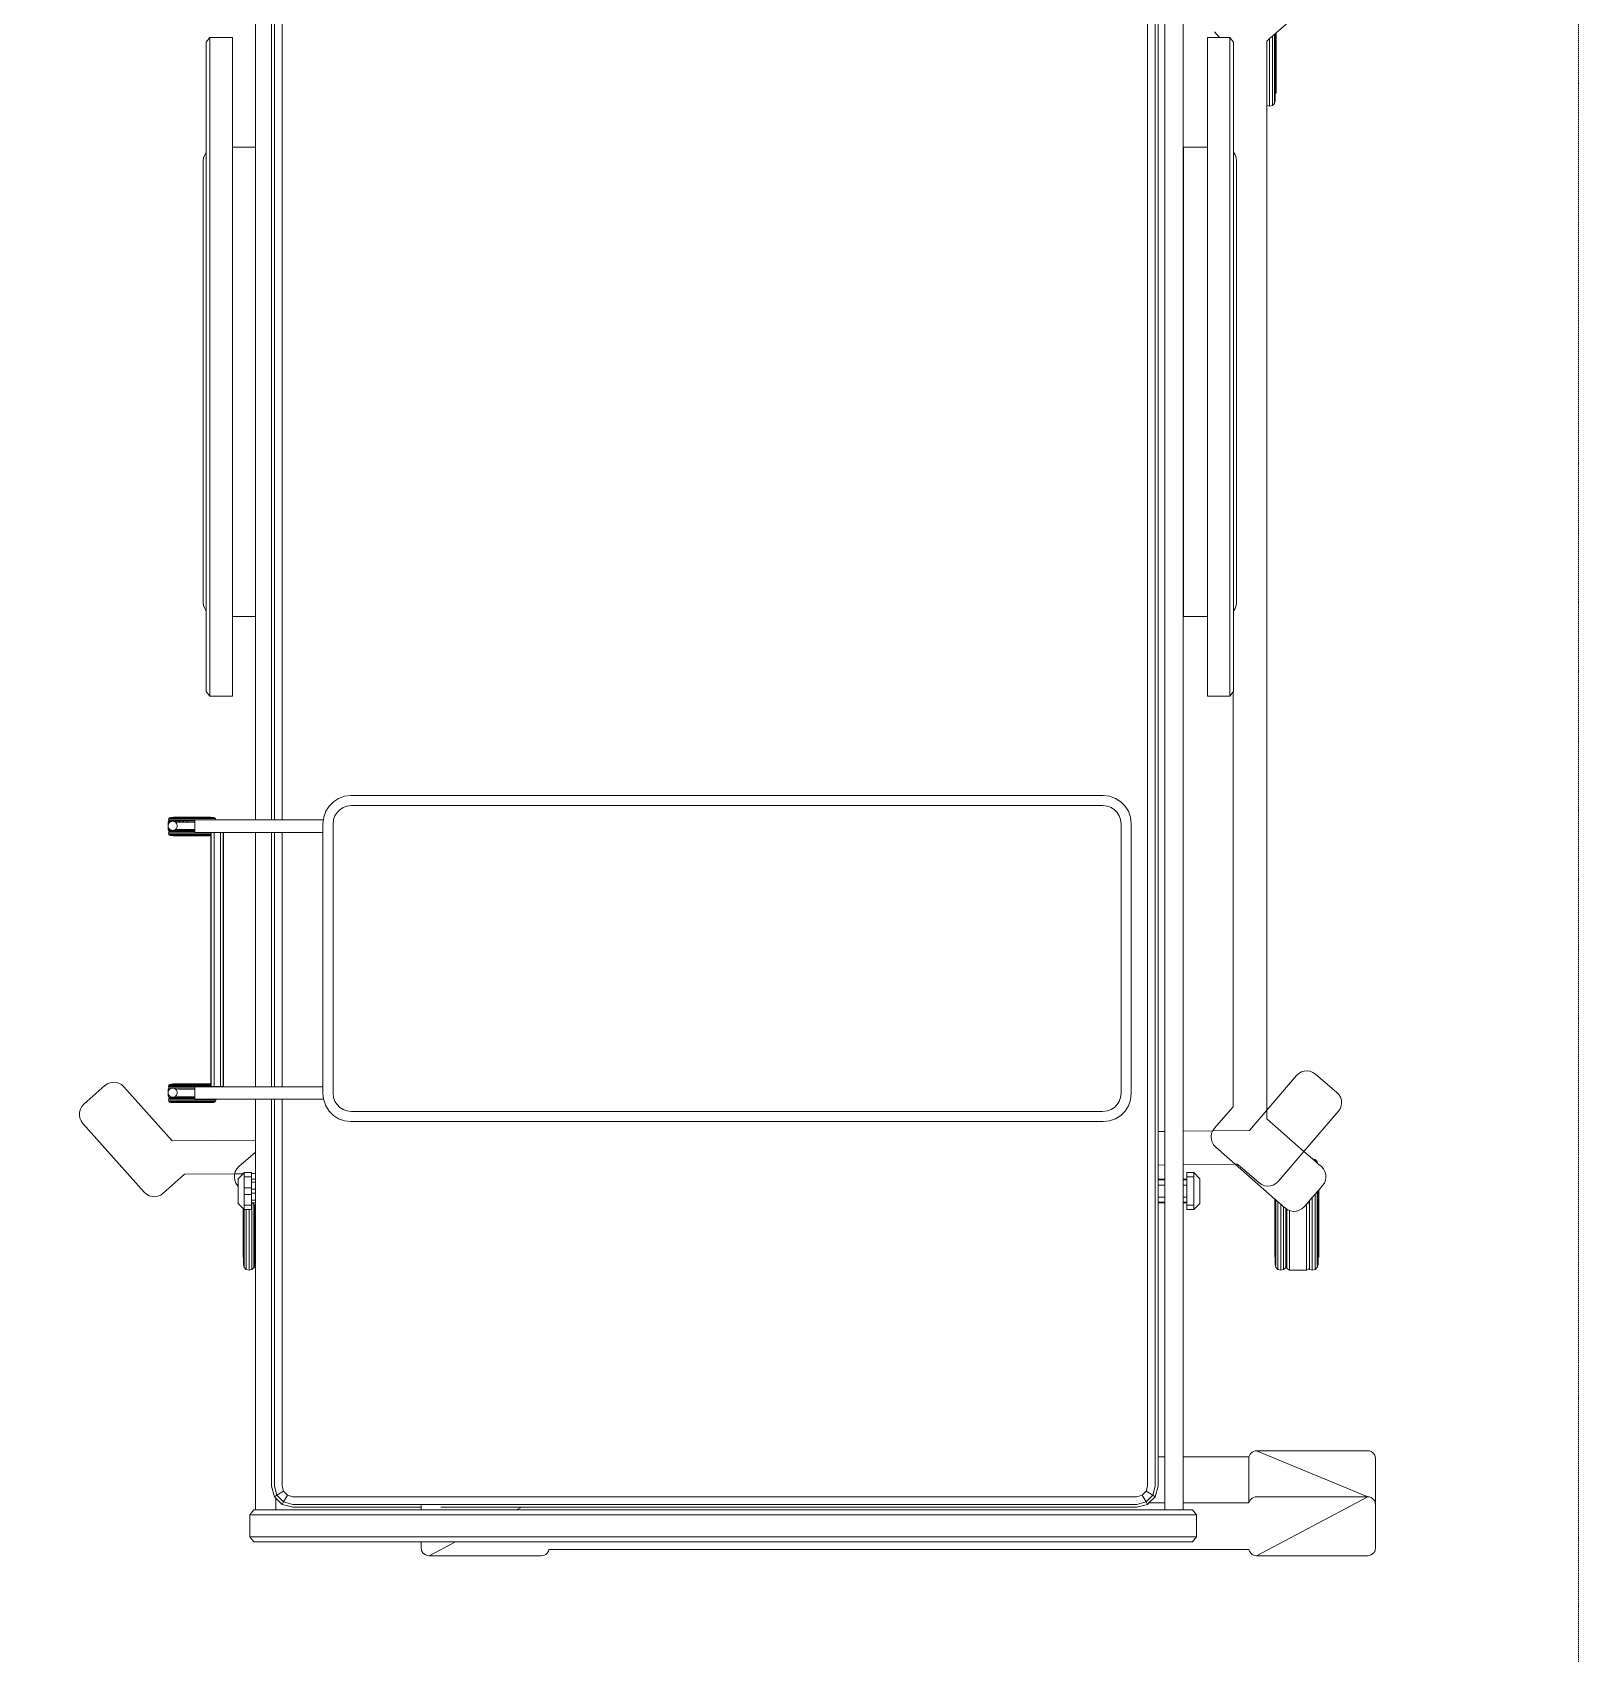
# Model space of a CAD drawing. Header units: millimetres. Extents: x -280308 to 6402717, y -14 to 2073074.
# Drawn here: x -6293 to -4536, y 421997 to 423838 of the extents above; entities that cross this region are included whole.
import ezdxf

# ---------------------------------------------------------------- set-up
doc = ezdxf.new("R2010")
doc.units = ezdxf.units.MM
doc.linetypes.add('DASHED2', pattern=[0.375, 0.25, -0.125])
doc.layers.get('0').update_dxf_attribs({"lineweight": 0})
doc.layers.add('A-FURN-EQPM', color=177, linetype='Continuous', lineweight=0)

# ---------------------------------------------------------------- blocks, each defined once
blk = doc.blocks.new('A$C7a9db0a0')
at = {"color": 0, "linetype": 'DASHED2', "lineweight": -2, "ltscale": 6}
blk.add_lwpolyline([(41479, -5511), (39563.4, -5511), (39563.4, -1811), (41479, -1811)], close=True, dxfattribs=at)
blk = doc.blocks.new('A$C872eac23')
at = {"color": 0, "linetype": 'ByBlock', "lineweight": -2}
for p, q in [((-0.4909, -2.1111), (-0.4909, -0.0817)), ((-0.4821, -2.1111), (-0.4821, -0.0817)), ((0.5013, -0.0817), (0.5013, -1.3546)), ((0.5101, -0.0817), (0.5101, -1.3546)), ((0.5133, -0.0817), (0.5133, -1.3546)), ((-0.6281, -0.4607), (-0.6796, -0.4157)), ((-0.5224, -0.4326), (-0.5224, -1.7081)), ((-0.5019, -0.4326), (-0.5019, -1.7083)), ((-0.4941, -0.4326), (-0.4941, -1.7084)), ((0.5317, -0.4326), (0.5317, -0.5902)), ((-0.5581, -0.4593), (-0.5637, -0.4657)), ((-0.6272, -0.4615), (-0.6281, -0.4607)), ((-0.6281, -0.4607), (-0.6281, -0.5289)), ((-0.6264, -0.4622), (-0.6272, -0.4615)), ((-0.6272, -0.5292), (-0.6272, -0.4615)), ((-0.624, -0.4643), (-0.6264, -0.4622)), ((-0.6264, -0.4622), (-0.6264, -0.5406)), ((-0.6208, -0.4671), (-0.624, -0.4643)), ((-0.624, -0.4643), (-0.624, -0.543)), ((-0.6176, -0.4699), (-0.6208, -0.4671)), ((-0.6208, -0.4671), (-0.6208, -0.5438)), ((-0.6176, -0.4699), (-0.6176, -0.543)), ((-0.5757, -0.4657), (-0.5798, -0.471)), ((-0.5798, -0.5962), (-0.5798, -0.471)), ((-0.5637, -0.4657), (-0.5757, -0.4657)), ((-0.5757, -1.2141), (-0.5757, -0.4657)), ((-0.5502, -0.4657), (-0.5637, -0.4657)), ((-0.5502, -0.5902), (-0.5502, -0.4657)), ((0.5834, -0.4657), (0.5579, -0.4657)), ((0.5579, -0.5902), (0.5579, -0.4657)), ((0.5875, -0.471), (0.5834, -0.4657)), ((0.5834, -1.2141), (0.5834, -0.4657)), ((0.5875, -0.471), (0.5875, -0.5962)), ((-0.6281, -0.5289), (-0.6272, -0.5292)), ((-0.6272, -0.5374), (-0.6272, -0.5292)), ((-0.6272, -0.5374), (-0.6264, -0.5406)), ((-0.6264, -0.5406), (-0.624, -0.543)), ((-0.624, -0.543), (-0.6208, -0.5438)), ((-0.6208, -0.5438), (-0.6176, -0.543)), ((-0.6176, -0.543), (-0.6176, -1.6843)), ((-0.5828, -0.6024), (-0.5832, -0.6061)), ((-0.5832, -0.6061), (-0.5832, -1.1074)), ((-0.5816, -0.5991), (-0.5828, -0.6024)), ((-0.5798, -0.5962), (-0.5816, -0.5991)), ((-0.5798, -1.1173), (-0.5798, -0.5962)), ((-0.5231, -0.5902), (-0.5502, -0.5902)), ((-0.5502, -1.1233), (-0.5502, -0.5902)), ((-0.5231, -1.1233), (-0.5231, -0.5902)), ((0.5317, -0.5902), (0.5579, -0.5902)), ((0.5317, -1.1233), (0.5317, -0.5902)), ((0.5579, -0.5902), (0.5579, -1.1233)), ((0.5875, -0.5962), (0.5893, -0.5991)), ((0.5875, -0.5962), (0.5875, -1.1173)), ((0.5893, -0.5991), (0.5905, -0.6024)), ((0.5905, -0.6024), (0.5909, -0.6061)), ((0.5909, -0.6061), (0.5909, -1.1074)), ((-0.5832, -1.1074), (-0.5828, -1.1111)), ((-0.5828, -1.1111), (-0.5816, -1.1144)), ((-0.5816, -1.1144), (-0.5798, -1.1173)), ((-0.5798, -1.1173), (-0.5798, -1.2088)), ((0.5893, -1.1144), (0.5875, -1.1173)), ((0.5875, -1.1173), (0.5875, -1.2088)), ((0.5905, -1.1111), (0.5893, -1.1144)), ((0.5909, -1.1074), (0.5905, -1.1111)), ((-0.5502, -1.1233), (-0.5231, -1.1233)), ((-0.5502, -1.2141), (-0.5502, -1.1233)), ((0.5579, -1.1233), (0.5317, -1.1233)), ((0.5317, -1.3546), (0.5317, -1.1233)), ((0.5579, -1.2141), (0.5579, -1.1233)), ((-0.5795, -1.2092), (-0.5798, -1.2088)), ((-0.5795, -1.2092), (-0.5795, -1.6803)), ((-0.5757, -1.2141), (-0.5795, -1.2092)), ((-0.5757, -1.2141), (-0.5502, -1.2141)), ((0.5579, -1.2141), (0.5834, -1.2141)), ((0.5875, -1.2088), (0.5834, -1.2141)), ((-0.4603, -1.3447), (-0.4566, -1.3388)), ((-0.4566, -1.3388), (-0.4516, -1.3338)), ((-0.4516, -1.3338), (-0.4457, -1.3301)), ((-0.4444, -1.3429), (-0.4475, -1.346)), ((-0.4457, -1.3301), (-0.439, -1.3277)), ((-0.4406, -1.3405), (-0.4444, -1.3429)), ((-0.4364, -1.3389), (-0.4406, -1.3405)), ((-0.439, -1.3277), (-0.4317, -1.3268)), ((-0.431, -1.3383), (-0.4364, -1.3389)), ((-0.4317, -1.3268), (0.4231, -1.3268)), ((0.4225, -1.3383), (-0.431, -1.3383)), ((0.4278, -1.3389), (0.4225, -1.3383)), ((0.4231, -1.3268), (0.4304, -1.3277)), ((0.432, -1.3405), (0.4278, -1.3389)), ((0.4304, -1.3277), (0.4371, -1.3301)), ((0.4358, -1.3429), (0.432, -1.3405)), ((0.4389, -1.346), (0.4358, -1.3429)), ((0.4371, -1.3301), (0.443, -1.3338)), ((0.443, -1.3338), (0.448, -1.3388)), ((0.448, -1.3388), (0.4517, -1.3447)), ((-0.4636, -1.3587), (-0.4627, -1.3514)), ((-0.4636, -1.6652), (-0.4636, -1.3587)), ((-0.4627, -1.3514), (-0.4603, -1.3447)), ((-0.4514, -1.354), (-0.4521, -1.3593)), ((-0.4521, -1.3593), (-0.4521, -1.6646)), ((-0.4499, -1.3498), (-0.4514, -1.354)), ((-0.4475, -1.346), (-0.4499, -1.3498)), ((0.4413, -1.3498), (0.4389, -1.346)), ((0.4429, -1.354), (0.4413, -1.3498)), ((0.4435, -1.3593), (0.4429, -1.354)), ((0.4435, -1.6646), (0.4435, -1.3593)), ((0.4517, -1.3447), (0.4541, -1.3514)), ((0.4545, -1.3546), (0.4541, -1.3514)), ((0.4545, -1.3546), (0.455, -1.3587)), ((0.5013, -1.3546), (0.4545, -1.3546)), ((0.455, -1.3587), (0.455, -1.3687)), ((0.5101, -1.3546), (0.5013, -1.3546)), ((0.5133, -1.3546), (0.5101, -1.3546)), ((0.5317, -1.3546), (0.5133, -1.3546)), ((0.5767, -1.3546), (0.5317, -1.3546)), ((0.577, -1.353), (0.5766, -1.3544)), ((0.5766, -1.3544), (0.5767, -1.3546)), ((0.5821, -1.3544), (0.5766, -1.3544)), ((0.582, -1.3546), (0.5767, -1.3546)), ((0.578, -1.352), (0.577, -1.353)), ((0.577, -1.353), (0.6302, -1.353)), ((0.5781, -1.352), (0.578, -1.352)), ((0.5793, -1.3517), (0.5781, -1.352)), ((0.5781, -1.352), (0.629, -1.352)), ((0.5828, -1.3517), (0.5793, -1.3517)), ((0.582, -1.3546), (0.5821, -1.3544)), ((0.5822, -1.3546), (0.582, -1.3546)), ((0.5821, -1.3544), (0.5822, -1.3544)), ((0.5822, -1.3544), (0.6306, -1.3543)), ((0.5822, -1.3544), (0.5822, -1.3546)), ((0.5822, -1.3546), (0.6005, -1.3546)), ((0.583, -1.3513), (0.5828, -1.3517)), ((0.5828, -1.3517), (0.6247, -1.3516)), ((0.6245, -1.3512), (0.583, -1.3513)), ((0.6005, -1.3546), (0.6005, -1.3557)), ((0.6005, -1.3557), (0.6005, -1.356)), ((0.6005, -1.3557), (0.6302, -1.3557)), ((0.6005, -1.356), (0.6005, -1.3572)), ((0.6005, -1.3572), (0.6005, -1.3654)), ((0.6189, -1.3572), (0.6005, -1.3572)), ((0.6085, -1.3559), (0.6099, -1.3559)), ((0.6129, -1.3559), (0.6149, -1.3559)), ((0.617, -1.3559), (0.6191, -1.3559)), ((0.6189, -1.3572), (0.6227, -1.3571)), ((0.6271, -1.3559), (0.6205, -1.3559)), ((0.6205, -1.3613), (0.6206, -1.3603)), ((0.6206, -1.3623), (0.6205, -1.3613)), ((0.6206, -1.3603), (0.6209, -1.3593)), ((0.6209, -1.3633), (0.6206, -1.3623)), ((0.6209, -1.3593), (0.6214, -1.3584)), ((0.6214, -1.3584), (0.622, -1.3576)), ((0.622, -1.3576), (0.6227, -1.3571)), ((0.6227, -1.3571), (0.6228, -1.357)), ((0.6228, -1.357), (0.6237, -1.3565)), ((0.6237, -1.3565), (0.6247, -1.3562)), ((0.6247, -1.3516), (0.6245, -1.3512)), ((0.6247, -1.3516), (0.6277, -1.3516)), ((0.6247, -1.3562), (0.6257, -1.3561)), ((0.6257, -1.3561), (0.6267, -1.3562)), ((0.6257, -1.3561), (0.6257, -1.3561)), ((0.6267, -1.3562), (0.6277, -1.3565)), ((0.6287, -1.3559), (0.6275, -1.3559)), ((0.6277, -1.3516), (0.6278, -1.3516)), ((0.6277, -1.3516), (0.6277, -1.3516)), ((0.6277, -1.3565), (0.6286, -1.357)), ((0.6278, -1.3516), (0.629, -1.352)), ((0.6288, -1.3572), (0.6286, -1.357)), ((0.6288, -1.3572), (0.6289, -1.3572)), ((0.6288, -1.3572), (0.6293, -1.3576)), ((0.6289, -1.3572), (0.6293, -1.3576)), ((0.6289, -1.3572), (0.631, -1.3572)), ((0.629, -1.352), (0.6292, -1.352)), ((0.6291, -1.3559), (0.6297, -1.3559)), ((0.6292, -1.352), (0.6302, -1.353)), ((0.6293, -1.3576), (0.63, -1.3584)), ((0.63, -1.3559), (0.6298, -1.3559)), ((0.6302, -1.3557), (0.63, -1.3559)), ((0.6301, -1.3559), (0.63, -1.3559)), ((0.6305, -1.3593), (0.63, -1.3584)), ((0.631, -1.3572), (0.6301, -1.3559)), ((0.6302, -1.353), (0.6306, -1.3543)), ((0.6306, -1.3543), (0.6302, -1.3557)), ((0.6308, -1.3603), (0.6305, -1.3593)), ((0.6308, -1.3623), (0.6305, -1.3633)), ((0.6309, -1.3613), (0.6308, -1.3603)), ((0.6308, -1.3623), (0.6309, -1.3613)), ((0.631, -1.3572), (0.631, -1.3654)), ((0.455, -1.6575), (0.455, -1.3687)), ((0.455, -1.3687), (0.5013, -1.3687)), ((0.5013, -1.6575), (0.5013, -1.3687)), ((0.5013, -1.3687), (0.5101, -1.3687)), ((0.5101, -1.6575), (0.5101, -1.3687)), ((0.5101, -1.3687), (0.5133, -1.3687)), ((0.5133, -1.6575), (0.5133, -1.3687)), ((0.5133, -1.3687), (0.5317, -1.3687)), ((0.5317, -1.6575), (0.5317, -1.3687)), ((0.5317, -1.3687), (0.5679, -1.3687)), ((0.5679, -1.3687), (0.5679, -1.6573)), ((0.5679, -1.3687), (0.5683, -1.3687)), ((0.5683, -1.3687), (0.5683, -1.6573)), ((0.5714, -1.3687), (0.5683, -1.3687)), ((0.5714, -1.3687), (0.5714, -1.6573)), ((0.5714, -1.3687), (0.5786, -1.3687)), ((0.5786, -1.3687), (0.5786, -1.6573)), ((0.5786, -1.3687), (0.5818, -1.3687)), ((0.5818, -1.3687), (0.5818, -1.6573)), ((0.5818, -1.3687), (0.5822, -1.3687)), ((0.5822, -1.3697), (0.5822, -1.3687)), ((0.5822, -1.3687), (0.6005, -1.3687)), ((0.5822, -1.3697), (0.6306, -1.3696)), ((0.5822, -1.3711), (0.5822, -1.3697)), ((0.5822, -1.3711), (0.6302, -1.371)), ((0.5822, -1.3721), (0.5822, -1.3711)), ((0.5822, -1.3721), (0.6291, -1.372)), ((0.5822, -1.3724), (0.5822, -1.3721)), ((0.5822, -1.6547), (0.5822, -1.3724)), ((0.5822, -1.3724), (0.583, -1.3724)), ((0.583, -1.3724), (0.583, -1.3725)), ((0.6246, -1.3724), (0.583, -1.3724)), ((0.583, -1.3725), (0.6245, -1.3725)), ((0.6005, -1.3654), (0.6005, -1.3667)), ((0.6189, -1.3654), (0.6005, -1.3654)), ((0.6005, -1.3667), (0.6005, -1.3669)), ((0.6005, -1.3667), (0.6253, -1.3667)), ((0.6005, -1.3669), (0.6005, -1.3673)), ((0.6005, -1.3669), (0.6253, -1.3669)), ((0.6005, -1.3673), (0.629, -1.3672)), ((0.6005, -1.3673), (0.6005, -1.3683)), ((0.6005, -1.3683), (0.6302, -1.3682)), ((0.6005, -1.3683), (0.6005, -1.3687)), ((0.6228, -1.3655), (0.6189, -1.3654)), ((0.6214, -1.3642), (0.6209, -1.3633)), ((0.6221, -1.3649), (0.6214, -1.3642)), ((0.6228, -1.3655), (0.6221, -1.3649)), ((0.6228, -1.3656), (0.6228, -1.3655)), ((0.6237, -1.3661), (0.6228, -1.3656)), ((0.6247, -1.3663), (0.6237, -1.3661)), ((0.6246, -1.3724), (0.6245, -1.3725)), ((0.6246, -1.3724), (0.6277, -1.3724)), ((0.6257, -1.3664), (0.6247, -1.3663)), ((0.6253, -1.3667), (0.6253, -1.3669)), ((0.6253, -1.3667), (0.6301, -1.3667)), ((0.6253, -1.3669), (0.6278, -1.3669)), ((0.6257, -1.3664), (0.6267, -1.3663)), ((0.6277, -1.3661), (0.6267, -1.3663)), ((0.6286, -1.3656), (0.6277, -1.3661)), ((0.6278, -1.3723), (0.6277, -1.3724)), ((0.6278, -1.3669), (0.629, -1.3672)), ((0.6279, -1.3724), (0.6278, -1.3723)), ((0.6291, -1.372), (0.6279, -1.3724)), ((0.6286, -1.3656), (0.6289, -1.3654)), ((0.6288, -1.3654), (0.6286, -1.3656)), ((0.6294, -1.3649), (0.6288, -1.3654)), ((0.6288, -1.3654), (0.6289, -1.3654)), ((0.6289, -1.3654), (0.6304, -1.3654)), ((0.629, -1.3672), (0.6292, -1.3672)), ((0.6291, -1.372), (0.6292, -1.372)), ((0.6292, -1.3672), (0.6302, -1.3682)), ((0.6302, -1.371), (0.6292, -1.372)), ((0.63, -1.3641), (0.6294, -1.3649)), ((0.6305, -1.3633), (0.63, -1.3641)), ((0.631, -1.3654), (0.6301, -1.3667)), ((0.6302, -1.3682), (0.6306, -1.3696)), ((0.6306, -1.3696), (0.6302, -1.371)), ((0.631, -1.3654), (0.6304, -1.3654)), ((-0.6972, -1.664), (-0.673, -1.6432)), ((-0.673, -1.6432), (-0.6701, -1.6413)), ((-0.6701, -1.6413), (-0.6669, -1.64)), ((-0.6669, -1.64), (-0.6636, -1.6396)), ((-0.6636, -1.6396), (-0.6602, -1.6398)), ((-0.6602, -1.6398), (-0.657, -1.6408)), ((-0.657, -1.6408), (-0.654, -1.6425)), ((-0.654, -1.6425), (-0.6514, -1.6449)), ((-0.6514, -1.6449), (-0.6176, -1.6843)), ((0.5822, -1.655), (0.5822, -1.6547)), ((0.5822, -1.6547), (0.5828, -1.6547)), ((0.5822, -1.656), (0.5822, -1.655)), ((0.5822, -1.655), (0.629, -1.655)), ((0.5822, -1.6573), (0.5822, -1.656)), ((0.5822, -1.656), (0.6302, -1.656)), ((0.583, -1.6543), (0.5828, -1.6547)), ((0.5828, -1.6547), (0.6247, -1.6546)), ((0.6245, -1.6542), (0.583, -1.6543)), ((0.6247, -1.6546), (0.6245, -1.6542)), ((0.6247, -1.6546), (0.6277, -1.6546)), ((0.6277, -1.6546), (0.6278, -1.6546)), ((0.6277, -1.6546), (0.6277, -1.6546)), ((0.6278, -1.6546), (0.629, -1.655)), ((0.6292, -1.655), (0.629, -1.655)), ((0.6292, -1.655), (0.6302, -1.656)), ((0.6302, -1.656), (0.6306, -1.6573)), ((0.6811, -1.6576), (0.6837, -1.6552)), ((0.6837, -1.6552), (0.6867, -1.6536)), ((0.6867, -1.6536), (0.69, -1.6527)), ((0.69, -1.6527), (0.6933, -1.6525)), ((0.6933, -1.6525), (0.6967, -1.653)), ((0.6967, -1.653), (0.6999, -1.6543)), ((0.6999, -1.6543), (0.7028, -1.6563)), ((0.7028, -1.6563), (0.7265, -1.6775)), ((-0.7025, -1.6761), (-0.7023, -1.6728)), ((-0.7023, -1.6728), (-0.7013, -1.6695)), ((-0.7013, -1.6695), (-0.6996, -1.6665)), ((-0.6996, -1.6665), (-0.6972, -1.664)), ((-0.4627, -1.6725), (-0.4636, -1.6652)), ((-0.4603, -1.6793), (-0.4627, -1.6725)), ((-0.4521, -1.6646), (-0.4514, -1.6699)), ((-0.4514, -1.6699), (-0.4499, -1.6742)), ((-0.4499, -1.6742), (-0.4475, -1.6779)), ((0.4389, -1.6779), (0.4413, -1.6742)), ((0.4413, -1.6742), (0.4429, -1.6699)), ((0.4429, -1.6699), (0.4435, -1.6646)), ((0.4541, -1.6725), (0.4517, -1.6793)), ((0.4541, -1.6725), (0.4542, -1.6716)), ((0.455, -1.6652), (0.4542, -1.6716)), ((0.4542, -1.6716), (0.5013, -1.6716)), ((0.455, -1.6575), (0.455, -1.6652)), ((0.5013, -1.6575), (0.455, -1.6575)), ((0.5101, -1.6575), (0.5013, -1.6575)), ((0.5013, -2.1111), (0.5013, -1.6716)), ((0.5013, -1.6716), (0.5101, -1.6716)), ((0.5133, -1.6575), (0.5101, -1.6575)), ((0.5101, -2.1111), (0.5101, -1.6716)), ((0.5101, -1.6716), (0.5133, -1.6716)), ((0.5317, -1.6575), (0.5133, -1.6575)), ((0.5133, -2.1111), (0.5133, -1.6716)), ((0.5133, -1.6716), (0.5317, -1.6716)), ((0.5766, -1.6575), (0.5317, -1.6575)), ((0.5317, -1.7181), (0.5317, -1.6716)), ((0.5769, -1.6716), (0.5317, -1.6716)), ((0.5679, -1.6573), (0.5683, -1.6573)), ((0.5714, -1.6573), (0.5683, -1.6573)), ((0.5714, -1.6573), (0.5766, -1.6573)), ((0.5766, -1.6573), (0.5766, -1.6574)), ((0.5766, -1.6573), (0.5786, -1.6573)), ((0.5766, -1.6574), (0.5766, -1.6575)), ((0.5766, -1.6574), (0.5821, -1.6574)), ((0.5821, -1.6575), (0.5766, -1.6575)), ((0.5769, -1.6716), (0.5766, -1.6727)), ((0.5766, -1.6727), (0.6306, -1.6726)), ((0.5766, -1.6727), (0.577, -1.6741)), ((0.5769, -1.6716), (0.6005, -1.6716)), ((0.577, -1.6741), (0.6302, -1.674)), ((0.577, -1.6741), (0.578, -1.6751)), ((0.5782, -1.6751), (0.578, -1.6751)), ((0.5782, -1.6751), (0.6291, -1.675)), ((0.5782, -1.6751), (0.5794, -1.6754)), ((0.5818, -1.6573), (0.5786, -1.6573)), ((0.5794, -1.6754), (0.583, -1.6754)), ((0.5818, -1.6573), (0.5822, -1.6573)), ((0.5821, -1.6575), (0.5821, -1.6574)), ((0.5821, -1.6574), (0.5822, -1.6574)), ((0.5822, -1.6575), (0.5821, -1.6575)), ((0.5822, -1.6574), (0.6306, -1.6573)), ((0.5822, -1.6574), (0.5822, -1.6575)), ((0.5822, -1.6575), (0.6005, -1.6575)), ((0.583, -1.6754), (0.583, -1.6756)), ((0.583, -1.6754), (0.6246, -1.6754)), ((0.583, -1.6756), (0.6245, -1.6755)), ((0.6005, -1.6575), (0.6005, -1.6587)), ((0.6005, -1.6587), (0.6005, -1.659)), ((0.6005, -1.6587), (0.6302, -1.6587)), ((0.6005, -1.659), (0.6005, -1.6602)), ((0.6005, -1.6602), (0.6005, -1.6685)), ((0.6189, -1.6602), (0.6005, -1.6602)), ((0.6189, -1.6684), (0.6005, -1.6685)), ((0.6005, -1.6685), (0.6005, -1.6697)), ((0.6005, -1.6697), (0.6005, -1.6699)), ((0.6005, -1.6697), (0.6253, -1.6697)), ((0.6005, -1.6699), (0.6005, -1.6703)), ((0.6005, -1.6699), (0.6253, -1.6699)), ((0.6005, -1.6703), (0.6005, -1.6713)), ((0.6005, -1.6703), (0.629, -1.6703)), ((0.6005, -1.6713), (0.6005, -1.6716)), ((0.6005, -1.6713), (0.6302, -1.6713)), ((0.6085, -1.659), (0.6099, -1.659)), ((0.6129, -1.659), (0.6149, -1.659)), ((0.617, -1.6589), (0.6191, -1.6589)), ((0.6189, -1.6602), (0.6227, -1.6601)), ((0.6228, -1.6685), (0.6189, -1.6684)), ((0.6271, -1.6589), (0.6205, -1.6589)), ((0.6205, -1.6643), (0.6206, -1.6633)), ((0.6206, -1.6653), (0.6205, -1.6643)), ((0.6206, -1.6633), (0.6209, -1.6623)), ((0.6209, -1.6663), (0.6206, -1.6653)), ((0.6209, -1.6623), (0.6214, -1.6614)), ((0.6214, -1.6672), (0.6209, -1.6663)), ((0.6214, -1.6614), (0.622, -1.6606)), ((0.6221, -1.668), (0.6214, -1.6672)), ((0.622, -1.6606), (0.6227, -1.6601)), ((0.6228, -1.6685), (0.6221, -1.668)), ((0.6227, -1.6601), (0.6228, -1.66)), ((0.6228, -1.66), (0.6237, -1.6595)), ((0.6228, -1.6686), (0.6228, -1.6685)), ((0.6237, -1.6691), (0.6228, -1.6686)), ((0.6237, -1.6595), (0.6247, -1.6592)), ((0.6247, -1.6694), (0.6237, -1.6691)), ((0.6246, -1.6754), (0.6245, -1.6755)), ((0.6246, -1.6754), (0.6279, -1.6754)), ((0.6247, -1.6592), (0.6257, -1.6591)), ((0.6257, -1.6695), (0.6247, -1.6694)), ((0.6253, -1.6697), (0.6253, -1.6699)), ((0.6253, -1.6697), (0.6301, -1.6697)), ((0.6253, -1.6699), (0.6277, -1.6699)), ((0.6257, -1.6591), (0.6267, -1.6592)), ((0.6257, -1.6591), (0.6257, -1.6591)), ((0.6257, -1.6695), (0.6267, -1.6694)), ((0.6263, -1.719), (0.6811, -1.6576)), ((0.6267, -1.6592), (0.6277, -1.6595)), ((0.6277, -1.6691), (0.6267, -1.6694)), ((0.6287, -1.6589), (0.6275, -1.6589)), ((0.6277, -1.6595), (0.6286, -1.66)), ((0.6286, -1.6686), (0.6277, -1.6691)), ((0.6278, -1.6699), (0.6277, -1.6699)), ((0.6278, -1.6699), (0.6278, -1.6699)), ((0.6278, -1.6699), (0.629, -1.6703)), ((0.6291, -1.675), (0.6279, -1.6754)), ((0.6288, -1.6602), (0.6286, -1.66)), ((0.6286, -1.6686), (0.6289, -1.6684)), ((0.6288, -1.6684), (0.6286, -1.6686)), ((0.6288, -1.6602), (0.6289, -1.6602)), ((0.6288, -1.6602), (0.6293, -1.6606)), ((0.6294, -1.6679), (0.6288, -1.6684)), ((0.6288, -1.6684), (0.6289, -1.6684)), ((0.6289, -1.6602), (0.6293, -1.6606)), ((0.6289, -1.6602), (0.631, -1.6602)), ((0.6289, -1.6684), (0.6304, -1.6684)), ((0.629, -1.6703), (0.6292, -1.6703)), ((0.6291, -1.6589), (0.6297, -1.6589)), ((0.6292, -1.675), (0.6291, -1.675)), ((0.6292, -1.6703), (0.6302, -1.6713)), ((0.6302, -1.674), (0.6292, -1.675)), ((0.6293, -1.6606), (0.63, -1.6614)), ((0.63, -1.6672), (0.6294, -1.6679)), ((0.63, -1.6589), (0.6298, -1.6589)), ((0.6302, -1.6587), (0.63, -1.6589)), ((0.6301, -1.6589), (0.63, -1.6589)), ((0.6305, -1.6623), (0.63, -1.6614)), ((0.6305, -1.6663), (0.63, -1.6672)), ((0.631, -1.6602), (0.6301, -1.6589)), ((0.631, -1.6684), (0.6301, -1.6697)), ((0.6306, -1.6573), (0.6302, -1.6587)), ((0.6302, -1.6713), (0.6306, -1.6726)), ((0.6306, -1.6726), (0.6302, -1.674)), ((0.631, -1.6684), (0.6304, -1.6684)), ((0.6308, -1.6633), (0.6305, -1.6623)), ((0.6308, -1.6653), (0.6305, -1.6663)), ((0.6309, -1.6643), (0.6308, -1.6633)), ((0.6308, -1.6653), (0.6309, -1.6643)), ((0.631, -1.6602), (0.631, -1.6684)), ((-0.702, -1.6794), (-0.7025, -1.6761)), ((-0.7008, -1.6827), (-0.702, -1.6794)), ((-0.6988, -1.6856), (-0.7008, -1.6827)), ((-0.6598, -1.731), (-0.6988, -1.6856)), ((-0.6176, -1.6843), (-0.5978, -1.7074)), ((-0.6176, -1.6941), (-0.6176, -1.6843)), ((-0.5795, -1.6803), (-0.5794, -1.6804)), ((-0.5794, -1.6804), (-0.5793, -1.6805)), ((-0.5794, -1.6804), (-0.5794, -1.6804)), ((-0.5793, -1.6805), (-0.5792, -1.6806)), ((-0.5792, -1.6806), (-0.5791, -1.6807)), ((-0.5792, -1.6806), (-0.5792, -1.6806)), ((-0.5791, -1.6807), (-0.5581, -1.7047)), ((-0.5791, -1.6807), (-0.5791, -1.6807)), ((-0.4566, -1.6852), (-0.4603, -1.6793)), ((-0.4516, -1.6901), (-0.4566, -1.6852)), ((-0.4457, -1.6939), (-0.4516, -1.6901)), ((-0.4475, -1.6779), (-0.4444, -1.6811)), ((-0.439, -1.6963), (-0.4457, -1.6939)), ((-0.4444, -1.6811), (-0.4406, -1.6835)), ((-0.4406, -1.6835), (-0.4364, -1.685)), ((-0.4364, -1.685), (-0.431, -1.6856)), ((-0.431, -1.6856), (0.4225, -1.6856)), ((0.4225, -1.6856), (0.4278, -1.685)), ((0.4278, -1.685), (0.432, -1.6835)), ((0.4371, -1.6939), (0.4304, -1.6963)), ((0.432, -1.6835), (0.4358, -1.6811)), ((0.4358, -1.6811), (0.4389, -1.6779)), ((0.443, -1.6901), (0.4371, -1.6939)), ((0.448, -1.6852), (0.443, -1.6901)), ((0.4517, -1.6793), (0.448, -1.6852)), ((0.7265, -1.6775), (0.7288, -1.6801)), ((0.7288, -1.6801), (0.7305, -1.6831)), ((0.7311, -1.6931), (0.7298, -1.6963)), ((0.7305, -1.6831), (0.7314, -1.6864)), ((0.7316, -1.6898), (0.7311, -1.6931)), ((0.7314, -1.6864), (0.7316, -1.6898)), ((-0.6598, -1.731), (-0.6176, -1.6941)), ((-0.5978, -1.7074), (-0.556, -1.7078)), ((-0.5581, -1.7047), (-0.5561, -1.7076)), ((-0.5561, -1.7076), (-0.556, -1.7078)), ((-0.5224, -1.7081), (-0.556, -1.7078)), ((-0.556, -1.7078), (-0.5549, -1.7108)), ((-0.5549, -1.7108), (-0.5544, -1.7141)), ((-0.5224, -1.7081), (-0.5224, -1.7462)), ((-0.5019, -1.7083), (-0.4941, -1.7084)), ((-0.5019, -1.7083), (-0.5019, -1.7464)), ((-0.4941, -1.7084), (-0.4941, -1.7465)), ((-0.4317, -1.6971), (-0.439, -1.6963)), ((0.4231, -1.6971), (-0.4317, -1.6971)), ((0.4304, -1.6963), (0.4231, -1.6971)), ((0.7277, -1.6992), (0.658, -1.7773)), ((0.7298, -1.6963), (0.7277, -1.6992)), ((-0.5596, -1.7263), (-0.5817, -1.7456)), ((-0.5572, -1.7237), (-0.5596, -1.7263)), ((-0.5555, -1.7207), (-0.5572, -1.7237)), ((-0.5546, -1.7175), (-0.5555, -1.7207)), ((-0.5544, -1.7141), (-0.5546, -1.7175)), ((0.5317, -1.7181), (0.6263, -1.719)), ((0.5317, -1.7319), (0.5317, -1.7181)), ((-0.6819, -1.7509), (-0.6796, -1.7483)), ((-0.6796, -1.7483), (-0.6754, -1.7447)), ((-0.6754, -1.7447), (-0.6749, -1.7426)), ((-0.6754, -1.7447), (-0.6749, -1.7442)), ((-0.6749, -1.7426), (-0.6726, -1.7403)), ((-0.6749, -1.7442), (-0.6726, -1.7421)), ((-0.6749, -1.7426), (-0.6749, -1.7442)), ((-0.6726, -1.7403), (-0.6695, -1.7395)), ((-0.6726, -1.7421), (-0.6695, -1.7395)), ((-0.6726, -1.7403), (-0.6726, -1.7421)), ((-0.6695, -1.7395), (-0.6598, -1.731)), ((-0.6306, -1.7651), (-0.6598, -1.731)), ((-0.5817, -1.7456), (-0.6268, -1.7851)), ((-0.5848, -1.746), (-0.609, -1.7667)), ((-0.5847, -1.7459), (-0.5848, -1.746)), ((-0.5848, -1.746), (-0.5848, -1.746)), ((-0.5846, -1.7458), (-0.5847, -1.7459)), ((-0.5847, -1.7459), (-0.5847, -1.7459)), ((-0.5845, -1.7457), (-0.5846, -1.7458)), ((-0.5844, -1.7456), (-0.5845, -1.7457)), ((-0.5845, -1.7457), (-0.5845, -1.7457)), ((-0.5817, -1.7456), (-0.5844, -1.7456)), ((-0.5817, -1.7456), (-0.5224, -1.7462)), ((-0.5224, -1.7462), (-0.5224, -1.7626)), ((-0.5019, -1.7464), (-0.4941, -1.7465)), ((-0.5019, -1.7464), (-0.5019, -1.7626)), ((-0.4941, -1.7465), (-0.4941, -1.7626)), ((0.5317, -1.7319), (0.5504, -1.7483)), ((0.5317, -1.7563), (0.5317, -1.7319)), ((0.5504, -1.7483), (0.5528, -1.7509)), ((-0.6848, -1.7605), (-0.6846, -1.7571)), ((-0.6843, -1.7638), (-0.6848, -1.7605)), ((-0.6846, -1.7571), (-0.6836, -1.7539)), ((-0.683, -1.767), (-0.6843, -1.7638)), ((-0.6836, -1.7539), (-0.6819, -1.7509)), ((-0.681, -1.7699), (-0.683, -1.767)), ((-0.628, -1.7675), (-0.6306, -1.7651)), ((-0.625, -1.7692), (-0.628, -1.7675)), ((-0.609, -1.7667), (-0.6119, -1.7687)), ((-0.5348, -1.7551), (-0.5416, -1.762)), ((-0.5416, -1.762), (-0.5416, -1.7903)), ((-0.5267, -1.7551), (-0.5348, -1.7551)), ((-0.5348, -1.7551), (-0.5348, -1.76)), ((-0.5267, -1.76), (-0.5348, -1.76)), ((-0.5348, -1.76), (-0.5348, -1.7922)), ((-0.5267, -1.7551), (-0.5267, -1.76)), ((-0.5267, -1.7626), (-0.5267, -1.76)), ((-0.5224, -1.7626), (-0.5267, -1.7626)), ((-0.5267, -1.7626), (-0.5267, -1.7634)), ((-0.5267, -1.7634), (-0.5224, -1.7634)), ((-0.5267, -1.7694), (-0.5267, -1.7634)), ((-0.5224, -1.7626), (-0.5224, -1.7634)), ((-0.5224, -1.7634), (-0.5224, -1.7694)), ((-0.4941, -1.7626), (-0.5019, -1.7626)), ((-0.5019, -1.7634), (-0.5019, -1.7626)), ((-0.5019, -1.7634), (-0.4941, -1.7634)), ((-0.5019, -1.7694), (-0.5019, -1.7634)), ((-0.4941, -1.7626), (-0.4941, -1.7634)), ((-0.4941, -1.7634), (-0.4941, -1.7694)), ((0.5363, -1.7563), (0.5317, -1.7563)), ((0.5317, -1.7626), (0.5317, -1.7563)), ((0.5363, -1.7626), (0.5317, -1.7626)), ((0.5317, -1.7658), (0.5317, -1.7626)), ((0.5317, -1.7658), (0.5363, -1.7658)), ((0.5317, -1.7738), (0.5317, -1.7658)), ((0.5444, -1.7551), (0.5363, -1.7551)), ((0.5363, -1.7563), (0.5363, -1.7551)), ((0.5363, -1.76), (0.5363, -1.7563)), ((0.5363, -1.76), (0.5363, -1.7626)), ((0.5363, -1.76), (0.5444, -1.76)), ((0.5363, -1.7626), (0.5363, -1.7658)), ((0.5363, -1.7725), (0.5363, -1.7658)), ((0.5456, -1.7564), (0.5444, -1.7551)), ((0.5444, -1.7551), (0.5444, -1.76)), ((0.5444, -1.76), (0.5444, -1.7725)), ((0.5511, -1.762), (0.5456, -1.7564)), ((0.5552, -1.7565), (0.5456, -1.7564)), ((0.5511, -1.7708), (0.5511, -1.762)), ((0.5539, -1.767), (0.5519, -1.7699)), ((0.5528, -1.7509), (0.5545, -1.7539)), ((0.5551, -1.7638), (0.5539, -1.767)), ((0.5545, -1.7539), (0.5552, -1.7565)), ((0.5556, -1.7605), (0.5551, -1.7638)), ((0.5552, -1.7565), (0.6122, -1.757)), ((0.5552, -1.7565), (0.5554, -1.7571)), ((0.5554, -1.7571), (0.5556, -1.7605)), ((0.6122, -1.757), (0.6126, -1.7574)), ((0.6364, -1.7786), (0.6126, -1.7574)), ((-0.6766, -1.775), (-0.681, -1.7699)), ((-0.6758, -1.7759), (-0.6766, -1.775)), ((-0.6766, -1.775), (-0.6766, -1.851)), ((-0.6749, -1.7769), (-0.6758, -1.7759)), ((-0.6758, -1.8514), (-0.6758, -1.7759)), ((-0.6726, -1.7796), (-0.6749, -1.7769)), ((-0.6749, -1.8627), (-0.6749, -1.7769)), ((-0.6693, -1.7833), (-0.6726, -1.7796)), ((-0.6726, -1.8651), (-0.6726, -1.7796)), ((-0.6661, -1.7869), (-0.6693, -1.7833)), ((-0.6693, -1.7833), (-0.6693, -1.866)), ((-0.6279, -1.7861), (-0.6303, -1.7882)), ((-0.6271, -1.7854), (-0.6279, -1.7861)), ((-0.6279, -1.7861), (-0.6279, -1.8627)), ((-0.6268, -1.7851), (-0.6271, -1.7854)), ((-0.6271, -1.7854), (-0.6271, -1.8511)), ((-0.6268, -1.851), (-0.6268, -1.7851)), ((-0.6218, -1.7702), (-0.625, -1.7692)), ((-0.6185, -1.7704), (-0.6218, -1.7702)), ((-0.6151, -1.77), (-0.6185, -1.7704)), ((-0.6119, -1.7687), (-0.6151, -1.77)), ((-0.5224, -1.7694), (-0.5267, -1.7694)), ((-0.5267, -1.7694), (-0.5267, -1.7829)), ((-0.5224, -1.7829), (-0.5267, -1.7829)), ((-0.5267, -1.7829), (-0.5267, -1.7888)), ((-0.5224, -1.7694), (-0.5224, -1.7829)), ((-0.5224, -1.7829), (-0.5224, -1.7888)), ((-0.4941, -1.7694), (-0.5019, -1.7694)), ((-0.5019, -1.7829), (-0.5019, -1.7694)), ((-0.4941, -1.7829), (-0.5019, -1.7829)), ((-0.5019, -1.7888), (-0.5019, -1.7829)), ((-0.4941, -1.7694), (-0.4941, -1.7829)), ((-0.4941, -1.7829), (-0.4941, -1.7888)), ((0.5317, -1.7738), (0.5363, -1.7738)), ((0.5317, -1.7785), (0.5317, -1.7738)), ((0.5317, -1.7785), (0.5363, -1.7785)), ((0.5317, -1.7865), (0.5317, -1.7785)), ((0.5363, -1.7725), (0.5444, -1.7725)), ((0.5363, -1.7738), (0.5363, -1.7725)), ((0.5363, -1.7785), (0.5363, -1.7738)), ((0.5363, -1.7798), (0.5363, -1.7785)), ((0.5363, -1.7798), (0.5444, -1.7798)), ((0.5363, -1.7865), (0.5363, -1.7798)), ((0.5444, -1.7798), (0.5444, -1.7725)), ((0.5444, -1.7798), (0.5444, -1.7922)), ((0.5519, -1.7699), (0.5511, -1.7708)), ((0.5511, -1.7903), (0.5511, -1.7708)), ((0.6393, -1.7806), (0.6364, -1.7786)), ((0.6424, -1.7819), (0.6393, -1.7806)), ((0.6458, -1.7825), (0.6424, -1.7819)), ((0.6491, -1.7823), (0.6458, -1.7825)), ((0.6524, -1.7813), (0.6491, -1.7823)), ((0.6554, -1.7797), (0.6524, -1.7813)), ((0.658, -1.7773), (0.6554, -1.7797)), ((-0.6656, -1.7875), (-0.6661, -1.7869)), ((-0.6661, -1.7869), (-0.6661, -1.8651)), ((-0.6627, -1.7909), (-0.6656, -1.7875)), ((-0.6656, -1.7912), (-0.6656, -1.7878)), ((-0.6601, -1.7938), (-0.6627, -1.7909)), ((-0.6627, -1.7909), (-0.6627, -1.8661)), ((-0.6575, -1.7962), (-0.6601, -1.7938)), ((-0.6545, -1.7979), (-0.6575, -1.7962)), ((-0.6512, -1.7988), (-0.6545, -1.7979)), ((-0.6479, -1.7991), (-0.6512, -1.7988)), ((-0.6445, -1.7986), (-0.6479, -1.7991)), ((-0.6434, -1.7981), (-0.6445, -1.7986)), ((-0.6414, -1.7973), (-0.6434, -1.7981)), ((-0.6434, -1.7981), (-0.6434, -1.8661)), ((-0.6404, -1.7967), (-0.6414, -1.7973)), ((-0.6399, -1.7963), (-0.6404, -1.7967)), ((-0.6404, -1.8528), (-0.6404, -1.7967)), ((-0.6391, -1.7957), (-0.6399, -1.7963)), ((-0.6399, -1.8528), (-0.6399, -1.7963)), ((-0.6384, -1.7953), (-0.6391, -1.7957)), ((-0.6391, -1.8627), (-0.6391, -1.7957)), ((-0.6367, -1.7938), (-0.6384, -1.7953)), ((-0.6335, -1.791), (-0.6367, -1.7938)), ((-0.6367, -1.8651), (-0.6367, -1.7938)), ((-0.6303, -1.7882), (-0.6335, -1.791)), ((-0.6335, -1.791), (-0.6335, -1.866)), ((-0.6303, -1.7882), (-0.6303, -1.8651)), ((-0.5348, -1.7971), (-0.5416, -1.7903)), ((-0.5267, -1.7922), (-0.5348, -1.7922)), ((-0.5348, -1.7971), (-0.5348, -1.7922)), ((-0.5267, -1.7971), (-0.5348, -1.7971)), ((-0.5224, -1.7888), (-0.5267, -1.7888)), ((-0.5267, -1.7888), (-0.5267, -1.7896)), ((-0.5224, -1.7896), (-0.5267, -1.7896)), ((-0.5267, -1.7922), (-0.5267, -1.7896)), ((-0.5267, -1.7922), (-0.5267, -1.7971)), ((-0.5224, -1.7888), (-0.5224, -1.7896)), ((-0.5224, -1.7896), (-0.5224, -2.0781)), ((-0.4941, -1.7888), (-0.5019, -1.7888)), ((-0.5019, -1.7896), (-0.5019, -1.7888)), ((-0.4941, -1.7896), (-0.5019, -1.7896)), ((-0.5019, -1.7896), (-0.5019, -2.0781)), ((-0.4941, -1.7888), (-0.4941, -1.7896)), ((-0.4941, -1.7896), (-0.4941, -2.0781)), ((0.5317, -1.7865), (0.5363, -1.7865)), ((0.5317, -1.7896), (0.5317, -1.7865)), ((0.5317, -1.7896), (0.5346, -1.7896)), ((0.5317, -1.7929), (0.5317, -1.7896)), ((0.5319, -1.7928), (0.5317, -1.7929)), ((0.5317, -1.7929), (0.5317, -1.8641)), ((0.5324, -1.7922), (0.5319, -1.7928)), ((0.5319, -1.8528), (0.5319, -1.7928)), ((0.5333, -1.7912), (0.5324, -1.7922)), ((0.5324, -1.7922), (0.5324, -1.8528)), ((0.5346, -1.7896), (0.5333, -1.7912)), ((0.5333, -1.7912), (0.5333, -1.8627)), ((0.5346, -1.7896), (0.5356, -1.7896)), ((0.5356, -1.7896), (0.5363, -1.7896)), ((0.5356, -1.7896), (0.5356, -1.8651)), ((0.5363, -1.7865), (0.5363, -1.7896)), ((0.5363, -1.7896), (0.5363, -1.7922)), ((0.5363, -1.7922), (0.5444, -1.7922)), ((0.5363, -1.7922), (0.5363, -1.7971)), ((0.5363, -1.7971), (0.5388, -1.7971)), ((0.5388, -1.7971), (0.542, -1.7971)), ((0.5388, -1.866), (0.5388, -1.7971)), ((0.542, -1.7971), (0.5444, -1.7971)), ((0.542, -1.8651), (0.542, -1.7971)), ((0.5444, -1.7959), (0.5444, -1.7922)), ((0.5444, -1.7971), (0.5444, -1.7959)), ((0.5444, -1.7971), (0.5452, -1.7962)), ((0.5444, -1.7971), (0.5444, -1.7971)), ((0.5444, -1.7971), (0.5444, -1.8027)), ((0.5444, -1.8627), (0.5444, -1.8027)), ((0.5452, -1.7962), (0.5455, -1.7959)), ((0.5452, -1.7962), (0.5452, -1.8511)), ((0.5455, -1.7959), (0.5511, -1.7903)), ((0.5455, -1.851), (0.5455, -1.7959)), ((-0.6766, -1.851), (-0.6758, -1.8514)), ((-0.6758, -1.8595), (-0.6758, -1.8514)), ((-0.6758, -1.8595), (-0.6749, -1.8627)), ((-0.6404, -1.8528), (-0.6399, -1.8528)), ((-0.6404, -1.864), (-0.6404, -1.8528)), ((-0.6399, -1.8595), (-0.6399, -1.8528)), ((-0.6399, -1.8595), (-0.6391, -1.8627)), ((-0.6279, -1.8627), (-0.6271, -1.8595)), ((-0.6271, -1.8511), (-0.6268, -1.851)), ((-0.6271, -1.8511), (-0.6271, -1.8595)), ((0.5319, -1.8528), (0.5324, -1.8528)), ((0.5319, -1.864), (0.5319, -1.8528)), ((0.5324, -1.8595), (0.5324, -1.8528)), ((0.5324, -1.8595), (0.5333, -1.8627)), ((0.5444, -1.8627), (0.5452, -1.8595)), ((0.5452, -1.8511), (0.5455, -1.851)), ((0.5452, -1.8511), (0.5452, -1.8595)), ((-0.6749, -1.8627), (-0.6726, -1.8651)), ((-0.6726, -1.8651), (-0.6693, -1.866)), ((-0.6693, -1.866), (-0.6661, -1.8651)), ((-0.6661, -1.8651), (-0.6653, -1.8643)), ((-0.6654, -1.8642), (-0.6653, -1.8643)), ((-0.6653, -1.8643), (-0.6627, -1.8661)), ((-0.6627, -1.8661), (-0.6434, -1.8661)), ((-0.6434, -1.8661), (-0.6404, -1.864)), ((-0.6391, -1.8627), (-0.6367, -1.8651)), ((-0.6367, -1.8651), (-0.6335, -1.866)), ((-0.6335, -1.866), (-0.6303, -1.8651)), ((-0.6303, -1.8651), (-0.6279, -1.8627)), ((0.5317, -1.8641), (0.5319, -1.864)), ((0.5317, -1.8641), (0.5317, -2.1382)), ((0.5333, -1.8627), (0.5356, -1.8651)), ((0.5356, -1.8651), (0.5388, -1.866)), ((0.5388, -1.866), (0.542, -1.8651)), ((0.542, -1.8651), (0.5444, -1.8627)), ((-0.7409, -2.0779), (-0.7411, -2.0799)), ((-0.7411, -2.0799), (-0.7411, -2.1321)), ((-0.7402, -2.076), (-0.7409, -2.0779)), ((-0.7392, -2.0744), (-0.7402, -2.076)), ((-0.7378, -2.073), (-0.7392, -2.0744)), ((-0.7362, -2.0719), (-0.7378, -2.073)), ((-0.7343, -2.0713), (-0.7362, -2.0719)), ((-0.7323, -2.071), (-0.7343, -2.0713)), ((-0.6059, -2.071), (-0.7323, -2.1233)), ((-0.6059, -2.071), (-0.7323, -2.071)), ((-0.6042, -2.0712), (-0.6059, -2.071)), ((-0.6025, -2.0717), (-0.6042, -2.0712)), ((-0.601, -2.0725), (-0.6025, -2.0717)), ((-0.5997, -2.0736), (-0.601, -2.0725)), ((-0.5986, -2.0749), (-0.5997, -2.0736)), ((-0.5978, -2.0764), (-0.5986, -2.0749)), ((-0.5973, -2.0781), (-0.5978, -2.0764)), ((-0.5973, -2.1303), (-0.5973, -2.0781)), ((-0.5224, -2.0781), (-0.5973, -2.0781)), ((-0.5224, -2.0781), (-0.5224, -2.1303)), ((-0.4941, -2.0781), (-0.5019, -2.0781)), ((-0.5019, -2.1303), (-0.5019, -2.0781)), ((-0.4941, -2.1111), (-0.4941, -2.0781)), ((-0.4941, -2.1111), (-0.4909, -2.1232)), ((-0.4909, -2.1111), (-0.4881, -2.1215)), ((-0.4881, -2.1215), (-0.4805, -2.1171)), ((-0.4821, -2.1111), (-0.4805, -2.1171)), ((-0.4805, -2.1171), (-0.476, -2.1215)), ((0.4952, -2.1215), (0.4996, -2.1171)), ((0.4996, -2.1171), (0.5013, -2.1111)), ((0.5073, -2.1215), (0.4996, -2.1171)), ((0.5073, -2.1215), (0.5101, -2.1111)), ((0.5101, -2.1232), (0.5133, -2.1111)), ((-0.7411, -2.1321), (-0.7409, -2.1301)), ((-0.7411, -2.1814), (-0.7411, -2.1321)), ((-0.7409, -2.1301), (-0.7402, -2.1283)), ((-0.7402, -2.1283), (-0.7392, -2.1266)), ((-0.7392, -2.1266), (-0.7378, -2.1252)), ((-0.7378, -2.1252), (-0.7362, -2.1242)), ((-0.7362, -2.1242), (-0.7343, -2.1235)), ((-0.7343, -2.1235), (-0.7323, -2.1233)), ((-0.7323, -2.1233), (-0.6059, -2.1233)), ((-0.6059, -2.1903), (-0.7323, -2.1233)), ((-0.6059, -2.1233), (-0.6042, -2.1235)), ((-0.6042, -2.1235), (-0.6025, -2.124)), ((-0.6025, -2.124), (-0.601, -2.1248)), ((-0.601, -2.1248), (-0.5997, -2.1259)), ((-0.5997, -2.1259), (-0.5986, -2.1272)), ((-0.5986, -2.1272), (-0.5978, -2.1287)), ((-0.5978, -2.1287), (-0.5973, -2.1303)), ((-0.5973, -2.1303), (-0.5224, -2.1303)), ((-0.5224, -2.1303), (-0.5224, -2.1382)), ((-0.5019, -2.1303), (-0.4837, -2.1303)), ((-0.5019, -2.1382), (-0.5019, -2.1303)), ((-0.4909, -2.1232), (-0.4881, -2.1215)), ((-0.4909, -2.1232), (-0.4837, -2.1303)), ((-0.4881, -2.1215), (-0.4805, -2.1292)), ((-0.4837, -2.1303), (-0.4821, -2.132)), ((-0.4821, -2.132), (-0.4805, -2.1292)), ((-0.4821, -2.132), (-0.47, -2.1352)), ((-0.4805, -2.1292), (-0.476, -2.1215)), ((-0.4805, -2.1292), (-0.47, -2.132)), ((-0.476, -2.1215), (-0.47, -2.1232)), ((-0.47, -2.1232), (0.4892, -2.1232)), ((-0.47, -2.132), (0.4892, -2.132)), ((-0.47, -2.1352), (0.2295, -2.1352)), ((0.2351, -2.1382), (0.2295, -2.1352)), ((0.2295, -2.1352), (0.3208, -2.1352)), ((0.3433, -2.1333), (0.3433, -2.1352)), ((0.3433, -2.1352), (0.4892, -2.1352)), ((0.3433, -2.1352), (0.3433, -2.1382)), ((0.4892, -2.1232), (0.4952, -2.1215)), ((0.4892, -2.132), (0.4996, -2.1292)), ((0.4892, -2.1352), (0.5013, -2.132)), ((0.4996, -2.1292), (0.4952, -2.1215)), ((0.4996, -2.1292), (0.5073, -2.1215)), ((0.5013, -2.132), (0.4996, -2.1292)), ((0.5013, -2.132), (0.5084, -2.1248)), ((0.5101, -2.1232), (0.5073, -2.1215)), ((0.5084, -2.1248), (0.5101, -2.1232)), ((0.5084, -2.1248), (0.5084, -2.1382)), ((-0.5378, -2.1439), (-0.5333, -2.1382)), ((-0.5378, -2.1439), (-0.5378, -2.1688)), ((-0.5378, -2.1439), (0.538, -2.1439)), ((-0.5333, -2.1382), (-0.5224, -2.1382)), ((-0.5224, -2.1382), (-0.5019, -2.1382)), ((-0.5019, -2.1382), (0.2351, -2.1382)), ((0.2351, -2.1382), (0.3433, -2.1382)), ((0.3433, -2.1382), (0.5084, -2.1382)), ((0.5084, -2.1382), (0.5317, -2.1382)), ((0.5335, -2.1382), (0.5317, -2.1382)), ((0.538, -2.1439), (0.5335, -2.1382)), ((0.538, -2.1688), (0.538, -2.1439)), ((-0.5378, -2.1688), (-0.5333, -2.1746)), ((-0.5378, -2.1688), (0.538, -2.1688)), ((0.5335, -2.1746), (0.538, -2.1688)), ((-0.7409, -2.1835), (-0.7411, -2.1814)), ((-0.7402, -2.1853), (-0.7409, -2.1835)), ((-0.7392, -2.187), (-0.7402, -2.1853)), ((-0.7378, -2.1883), (-0.7392, -2.187)), ((-0.7362, -2.1894), (-0.7378, -2.1883)), ((-0.7343, -2.19), (-0.7362, -2.1894)), ((-0.7323, -2.1903), (-0.7343, -2.19)), ((-0.6059, -2.1903), (-0.7323, -2.1903)), ((-0.6042, -2.1901), (-0.6059, -2.1903)), ((-0.6025, -2.1896), (-0.6042, -2.1901)), ((-0.601, -2.1888), (-0.6025, -2.1896)), ((-0.5997, -2.1877), (-0.601, -2.1888)), ((-0.5986, -2.1864), (-0.5997, -2.1877)), ((-0.5978, -2.1849), (-0.5986, -2.1864)), ((-0.5973, -2.1833), (-0.5978, -2.1849)), ((0.1981, -2.1832), (-0.5973, -2.1833)), ((-0.5333, -2.1746), (0.3045, -2.1746)), ((0.1986, -2.1849), (0.1981, -2.1832)), ((0.1995, -2.1864), (0.1986, -2.1849)), ((0.2005, -2.1877), (0.1995, -2.1864)), ((0.2018, -2.1888), (0.2005, -2.1877)), ((0.2033, -2.1896), (0.2018, -2.1888)), ((0.205, -2.1901), (0.2033, -2.1896)), ((0.2068, -2.1903), (0.205, -2.1901)), ((0.3344, -2.1903), (0.2068, -2.1903)), ((0.3344, -2.1903), (0.3045, -2.1746)), ((0.3045, -2.1746), (0.3433, -2.1746)), ((0.3365, -2.19), (0.3344, -2.1903)), ((0.3383, -2.1894), (0.3365, -2.19)), ((0.34, -2.1883), (0.3383, -2.1894)), ((0.3414, -2.187), (0.34, -2.1883)), ((0.3424, -2.1853), (0.3414, -2.187)), ((0.3431, -2.1835), (0.3424, -2.1853)), ((0.3433, -2.1814), (0.3431, -2.1835)), ((0.3433, -2.1746), (0.3433, -2.1814)), ((0.3433, -2.1746), (0.5335, -2.1746))]:
    blk.add_line(p, q, dxfattribs=at)
blk = doc.blocks.new('A$C4404b510')
at = {"color": 0, "linetype": 'ByBlock', "lineweight": -2, "xscale": -1000.000000000013, "yscale": 1000.000000000013, "zscale": 1000.000000000008}
blk.add_blockref('A$C872eac23', (22184.1, 19300), dxfattribs=at)
blk = doc.blocks.new('2')
at = {"ltscale": 0.25}
blk.add_blockref('A$C7a9db0a0', (-46014.9, 426259.3), dxfattribs=at)
at = {"layer": 'A-FURN-EQPM', "ltscale": 0.25}
blk.add_blockref('A$C4404b510', (-27691.9, 404998.3), dxfattribs=at)

msp = doc.modelspace()

# ---------------------------------------------------------------- block references
msp.add_blockref('2', (0, 0))

doc.saveas('drawing.dxf')
